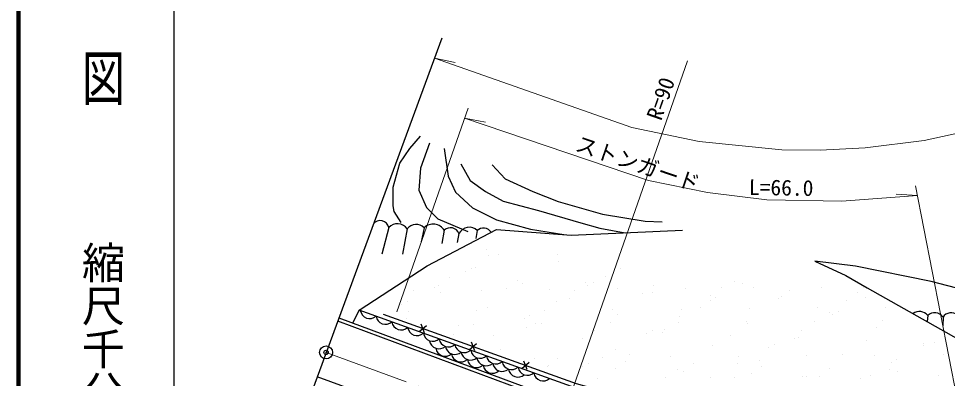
# Model space of a CAD drawing. Units: millimetres at full size, sheet at 1:1000; details may follow other scales. Extents: x 40000 to 680000, y 20000 to 380000.
# Drawn here: x 40000 to 147726, y 275071 to 316799 of the extents above; entities that cross this region are included whole.
import ezdxf
from ezdxf.enums import TextEntityAlignment as Align

# ---------------------------------------------------------------- set-up
doc = ezdxf.new("R2010")
doc.units = ezdxf.units.MM
doc.header["$LTSCALE"] = 1000
doc.header["$PDMODE"] = 32
doc.header["$PDSIZE"] = 500
doc.linetypes.add('CHAIN', pattern=[18.5, 12, -1.5, 3.5, -1.5])
for name, color, linetype, lineweight in [('M-BGD', 7, 'Continuous', 25), ('M-BMK', 2, 'CHAIN', 13), ('M-BMK-OTRS', 5, 'Continuous', 25), ('M-BMK-SRVR', 3, 'Continuous', 25), ('M-STR-HTXT', 7, 'Continuous', 13), ('M-TTL', 2, 'Continuous', 140), ('M-TTL-BAND', 7, 'Continuous', 25)]:
    doc.layers.add(name, color=color, linetype=linetype, lineweight=lineweight)
doc.layers.add('M-OTRS', color=6, linetype='Continuous')
doc.styles.add('@ＭＳ ゴシック', font='')
doc.styles.add('ＭＳ ゴシック', font='')
doc.styles.get('@ＭＳ ゴシック').set_extended_font_data('@MS Gothic')
doc.styles.get('ＭＳ ゴシック').set_extended_font_data('MS Gothic')

msp = doc.modelspace()

# ---------------------------------------------------------------- linework, layer by layer
at = {"layer": 'M-BGD'}
for p, q in [((82927, 292554), (82114, 289484)), ((85081, 292400), (84513, 289484)), ((87029, 292541), (86704, 290909)), ((89378, 292245), (89093, 290721)), ((93197, 292206), (93028, 291314)), ((91068, 291858), (90874, 290824)), ((94218, 290034), (94218, 290034)), ((94554, 289320), (94554, 289320)), ((95645, 289480), (95645, 289480)), ((102457, 289387), (102457, 289387)), ((92505, 287846), (92505, 287846)), ((92944, 287934), (92944, 287934)), ((102566, 288684), (102566, 288684)), ((109831, 287808), (109831, 287808)), ((89934, 286746), (89934, 286746)), ((91840, 287499), (91839, 287499)), ((108062, 286885), (108062, 286885)), ((88247, 285629), (88247, 285629)), ((88744, 285833), (88744, 285833)), ((96632, 285541), (96632, 285541)), ((97822, 286454), (97822, 286454)), ((98441, 286135), (98441, 286135)), ((105710, 286161), (105710, 286161)), ((106025, 285827), (106025, 285827)), ((106691, 286173), (106690, 286173)), ((113598, 285869), (113598, 285869)), ((117373, 285509), (117373, 285509)), ((121487, 285577), (121486, 285577)), ((123018, 286350), (123018, 286351)), ((124016, 286135), (124016, 286135)), ((125276, 285577), (125276, 285577)), ((133179, 285644), (133179, 285644)), ((138042, 285602), (138042, 285602)), ((85761, 285240), (85761, 285240)), ((88914, 285084), (88914, 285084)), ((93664, 285307), (93664, 285307)), ((101567, 285374), (101567, 285374)), ((104520, 285248), (104520, 285248)), ((109470, 285442), (109470, 285442)), ((112408, 284956), (112408, 284956)), ((113559, 285085), (113559, 285085)), ((120296, 284663), (120296, 284663)), ((120876, 284500), (120876, 284500)), ((128515, 284551), (128515, 284551)), ((129375, 285284), (129375, 285284)), ((137263, 284992), (137263, 284992)), ((138202, 284462), (138202, 284462)), ((84442, 283648), (84442, 283648)), ((85107, 283995), (85107, 283995)), ((102433, 283956), (102433, 283956)), ((103937, 284335), (103937, 284335)), ((120211, 284154), (120211, 284154)), ((128185, 284371), (128184, 284371)), ((136073, 284079), (136073, 284079)), ((85229, 282838), (85229, 282838)), ((93132, 282905), (93132, 282905)), ((94410, 283285), (94410, 283285)), ((99293, 282322), (99293, 282322)), ((101034, 282973), (101034, 282973)), ((108937, 283040), (108937, 283040)), ((109434, 282536), (109434, 282536)), ((116618, 282284), (116618, 282284)), ((116840, 283107), (116840, 283107)), ((119055, 283286), (119055, 283286)), ((124743, 283175), (124743, 283175)), ((132646, 283242), (132646, 283242)), ((134011, 282752), (134011, 282752)), ((134396, 282481), (134396, 282481)), ((135062, 282827), (135062, 282827)), ((140549, 283310), (140549, 283310)), ((145437, 282373), (145383, 281661)), ((84951, 282019), (84951, 282020)), ((87304, 281177), (86477, 280464)), ((87084, 280365), (86697, 281350)), ((91039, 281249), (91039, 281249)), ((92791, 281367), (92791, 281367)), ((98627, 281975), (98627, 281975)), ((99907, 281485), (99907, 281485)), ((100694, 281435), (100694, 281435)), ((108596, 281502), (108596, 281502)), ((116499, 281570), (116499, 281570)), ((124402, 281637), (124402, 281637)), ((124552, 281486), (124552, 281486)), ((132305, 281704), (132305, 281704)), ((140208, 281772), (140208, 281772)), ((147215, 282179), (147205, 281185)), ((90447, 280220), (90447, 280220)), ((95035, 280105), (95035, 280105)), ((98927, 280956), (98927, 280956)), ((106815, 280664), (106815, 280664)), ((112813, 280303), (112813, 280303)), ((113478, 280649), (113478, 280649)), ((114703, 280372), (114703, 280372)), ((114930, 280736), (114930, 280736)), ((130804, 280611), (130804, 280611)), ((139508, 280952), (139508, 280952)), ((93117, 279089), (92290, 278376)), ((92897, 278276), (92510, 279262)), ((105403, 279686), (105403, 279686)), ((122591, 280079), (122591, 280079)), ((130048, 279687), (130048, 279687)), ((130480, 279787), (130479, 279787)), ((138368, 279494), (138368, 279494)), ((145004, 279153), (145004, 279153)), ((146256, 279202), (146256, 279202)), ((95944, 278421), (95944, 278421)), ((109220, 278433), (109220, 278432)), ((120427, 278937), (120427, 278937)), ((126999, 278630), (126998, 278630)), ((127664, 278976), (127664, 278976)), ((144990, 278938), (144990, 278938)), ((99210, 276900), (98384, 276187)), ((98990, 276087), (98603, 277073)), ((99804, 277422), (99804, 277422)), ((102531, 277377), (102531, 277377)), ((107707, 277490), (107707, 277490)), ((110419, 277084), (110419, 277084)), ((110900, 277886), (110900, 277886)), ((115610, 277557), (115610, 277557)), ((123513, 277624), (123513, 277624)), ((125923, 277137), (125923, 277137)), ((131416, 277692), (131416, 277692)), ((135545, 277887), (135545, 277888)), ((139319, 277759), (139319, 277759)), ((141184, 276957), (141184, 276957)), ((141850, 277303), (141849, 277303)), ((147221, 277826), (147221, 277827)), ((101341, 276463), (101341, 276463)), ((101440, 276621), (101440, 276621)), ((105415, 276452), (105415, 276451)), ((106080, 276798), (106080, 276798)), ((109229, 276171), (109229, 276171)), ((116396, 276087), (116396, 276087)), ((117117, 275879), (117117, 275879)), ((118307, 276792), (118307, 276792)), ((123406, 276760), (123406, 276760)), ((126195, 276499), (126195, 276499)), ((134084, 276207), (134083, 276207)), ((141041, 276088), (141041, 276088)), ((141972, 275915), (141972, 275915)), ((107174, 275088), (107174, 275088)), ((115077, 275155), (115077, 275155)), ((120266, 275125), (120266, 275125)), ((122980, 275223), (122980, 275223)), ((125005, 275586), (125005, 275586)), ((130883, 275290), (130883, 275290)), ((131420, 275338), (131420, 275338)), ((132893, 275294), (132893, 275294)), ((137592, 275087), (137592, 275087)), ((138786, 275357), (138786, 275357)), ((146689, 275425), (146689, 275425))]:
    msp.add_line(p, q, dxfattribs=at)
for points in [[(84375, 293139), (83557, 294410), (83453, 295098), (83453, 297264), (84207, 300047), (85388, 301733), (86624, 303182)], [(87642, 302342), (86606, 299471), (86406, 296901), (87318, 294897), (88626, 293563), (92095, 292096)], [(89377, 301725), (89805, 298509), (90663, 296669), (92652, 294836), (95434, 293479), (99383, 292380), (103223, 291752)], [(91276, 299961), (92386, 298004), (94156, 296730), (96186, 295622), (100299, 294534), (105193, 293132), (107421, 292493), (110332, 291967)], [(94913, 299821), (96424, 298217), (99635, 296755), (102562, 295576), (107732, 294137), (112671, 293309), (114630, 293215)], [(77132, 282080), (103692, 272225), (106693, 271420), (113079, 269707), (121564, 268114), (127351, 267363), (131012, 267113), (133055, 266862), (138933, 266846), (144584, 267598), (150102, 268460), (155280, 269300), (163028, 271968), (169185, 274589), (173494, 276489), (178479, 278957), (181575, 280486), (183727, 281875), (187545, 284341), (190856, 286575), (195928, 289788), (205192, 295840), (208230, 297630)], [(77005, 281734), (103580, 271873), (106597, 271064), (112997, 269347), (121506, 267750), (127315, 266996), (130977, 266745), (133032, 266494), (138957, 266477), (144637, 267233), (150160, 268096), (155370, 268941), (163160, 271624), (169331, 274251), (173650, 276155), (178642, 278626), (181758, 280165), (183927, 281566), (187748, 284033), (191058, 286266), (196128, 289478), (205386, 295526), (208413, 297310)], [(78756, 281477), (79504, 282989), (87406, 288133), (95438, 292349), (104074, 291687), (116996, 292265)], [(164784, 272716), (163796, 274938), (161030, 279407), (159535, 281639), (158095, 282854), (156554, 283509), (145835, 286308), (137067, 288092), (132332, 288685), (135942, 287001), (138430, 285593), (149064, 279579), (153251, 271429)], [(154280, 271597), (138467, 269018), (132071, 268796), (123950, 269306), (113857, 271423), (104549, 273991), (79504, 282989)], [(149305, 271249), (138423, 269474), (132077, 269254), (124011, 269760), (113965, 271868), (104688, 274427), (82304, 282468)], [(149342, 260438), (146463, 260036), (145118, 259849), (142259, 259634), (139806, 259495), (135952, 259245), (130302, 259268), (126174, 259634), (122369, 260192), (117773, 261014), (112898, 262015), (106489, 263532), (102714, 264731), (98602, 266324), (92901, 268434), (87954, 270270), (84106, 271752), (78954, 273662), (74620, 275257)]]:
    msp.add_lwpolyline(points, dxfattribs=at)
for centre, radius, start, end in [((81940, 292367), 1004, 10.73597, 142.30453), ((83944, 291638), 1369, 33.79917, 137.98927), ((86115, 291653), 1275, 44.16638, 144.15809), ((88084, 291448), 1519, 31.63358, 133.97611), ((90102, 291525), 1021, 19.02947, 135.19867), ((92255, 291283), 1319, 44.42032, 154.14747), ((93929, 291452), 1052, 32.79242, 134.15711), ((80724, 283116), 1108, 188.94075, 311.53894), ((82554, 282458), 1108, 188.94075, 311.53894), ((144482, 281610), 1222, 38.6083, 126.9671), ((146244, 281525), 1171, 33.95138, 133.60965), ((148137, 281583), 1098, 48.48986, 147.12487), ((84384, 281801), 1108, 188.94075, 311.53894), ((86213, 281144), 1108, 188.94075, 311.53894), ((88043, 280487), 1108, 188.94075, 311.53894), ((88763, 279616), 1108, 188.94075, 311.53894), ((89873, 279829), 1108, 188.94075, 311.53894), ((89483, 278745), 1108, 188.94075, 311.53894), ((90593, 278959), 1108, 188.94075, 311.53894), ((91702, 279172), 1108, 188.94075, 311.53894), ((92423, 278301), 1108, 188.94075, 311.53894), ((93532, 278515), 1108, 188.94075, 311.53894), ((91313, 278088), 1108, 188.94075, 311.53894), ((93143, 277431), 1108, 188.94075, 311.53894), ((94252, 277644), 1108, 188.94075, 311.53894), ((95362, 277857), 1108, 188.94075, 311.53894), ((97191, 277200), 1108, 188.94075, 311.53894), ((94972, 276773), 1108, 188.94075, 311.53894), ((96082, 276987), 1108, 188.94075, 311.53894), ((97911, 276329), 1108, 188.94075, 311.53894), ((99021, 276543), 1108, 188.94075, 311.53894), ((100851, 275886), 1108, 188.94075, 311.53894)]:
    msp.add_arc(centre, radius, start, end, dxfattribs=at)
at = {"layer": 'M-BMK'}
msp.add_lwpolyline([(217054, 298254), (180282, 275879), (176514, 273724), (171725, 271408), (165231, 268670), (158320, 266350), (148924, 264131), (143656, 263419), (136528, 262886), (128509, 262907), (118671, 263922), (113752, 264850), (110003, 265794), (102345, 268339), (75661, 278085)], dxfattribs=at)
at = {"layer": 'M-BMK-OTRS'}
msp.add_line((89075, 314519), (62510, 242366), dxfattribs=at)
at = {"layer": 'M-BMK-SRVR'}
msp.add_circle((75661, 278085), 750, dxfattribs=at)
at = {"layer": 'M-OTRS'}
msp.add_point((75661, 278085), dxfattribs=at)
at = {"layer": 'M-STR-HTXT'}
for p, q in [((88222, 312202), (90629, 311719)), ((117567, 311918), (102345, 268339)), ((92127, 306407), (83865, 282797)), ((91726, 305263), (94138, 304804)), ((144021, 297409), (149041, 271825)), ((144240, 296291), (141790, 296446))]:
    msp.add_line(p, q, dxfattribs=at)
for points in [[(88222, 312202), (111122, 304164), (118934, 302535), (128513, 301594), (132977, 301544), (138189, 301819), (145013, 302645), (151758, 304125), (160938, 307022), (166501, 309517), (172754, 312807), (202049, 330441), (207251, 333215), (212482, 335677), (218242, 338165), (226226, 341038), (233228, 343054), (241301, 344989), (250830, 346449), (259235, 347180), (267178, 347444), (278392, 347046), (318808, 344671)], [(91726, 305263), (113046, 298016), (119893, 296617), (126789, 295764), (135498, 295620), (144240, 296291)]]:
    msp.add_lwpolyline(points, dxfattribs=at)
at = {"layer": 'M-TTL'}
msp.add_line((40000, 380000), (40000, 20000), dxfattribs=at)
at = {"layer": 'M-TTL-BAND'}
msp.add_line((58000, 370000), (58000, 20000), dxfattribs=at)

# ---------------------------------------------------------------- texts
at = {"layer": 'M-STR-HTXT', "style": 'ＭＳ ゴシック'}
for s, rotation, p in [('R=90', 70.747, (115040, 304685)), ('ストンガード', 341.226, (104245, 301007)), ('L=66.0', 359.049, (124681, 295799))]:
    msp.add_text(s, height=1833, rotation=rotation, dxfattribs=at).set_placement(p, align=Align.BOTTOM_LEFT)
at = {"layer": 'M-TTL-BAND', "style": '@ＭＳ ゴシック', "width": 1.4}
msp.add_text('平  面  図', height=3666, rotation=270, dxfattribs=at).set_placement((49777, 306475), align=Align.MIDDLE_RIGHT)
at = {"layer": 'M-TTL-BAND', "style": '@ＭＳ ゴシック'}
msp.add_text('縮尺千分の一', height=3666, rotation=270, dxfattribs=at).set_placement((49777, 261030), align=Align.MIDDLE_RIGHT)

doc.saveas('drawing.dxf')
